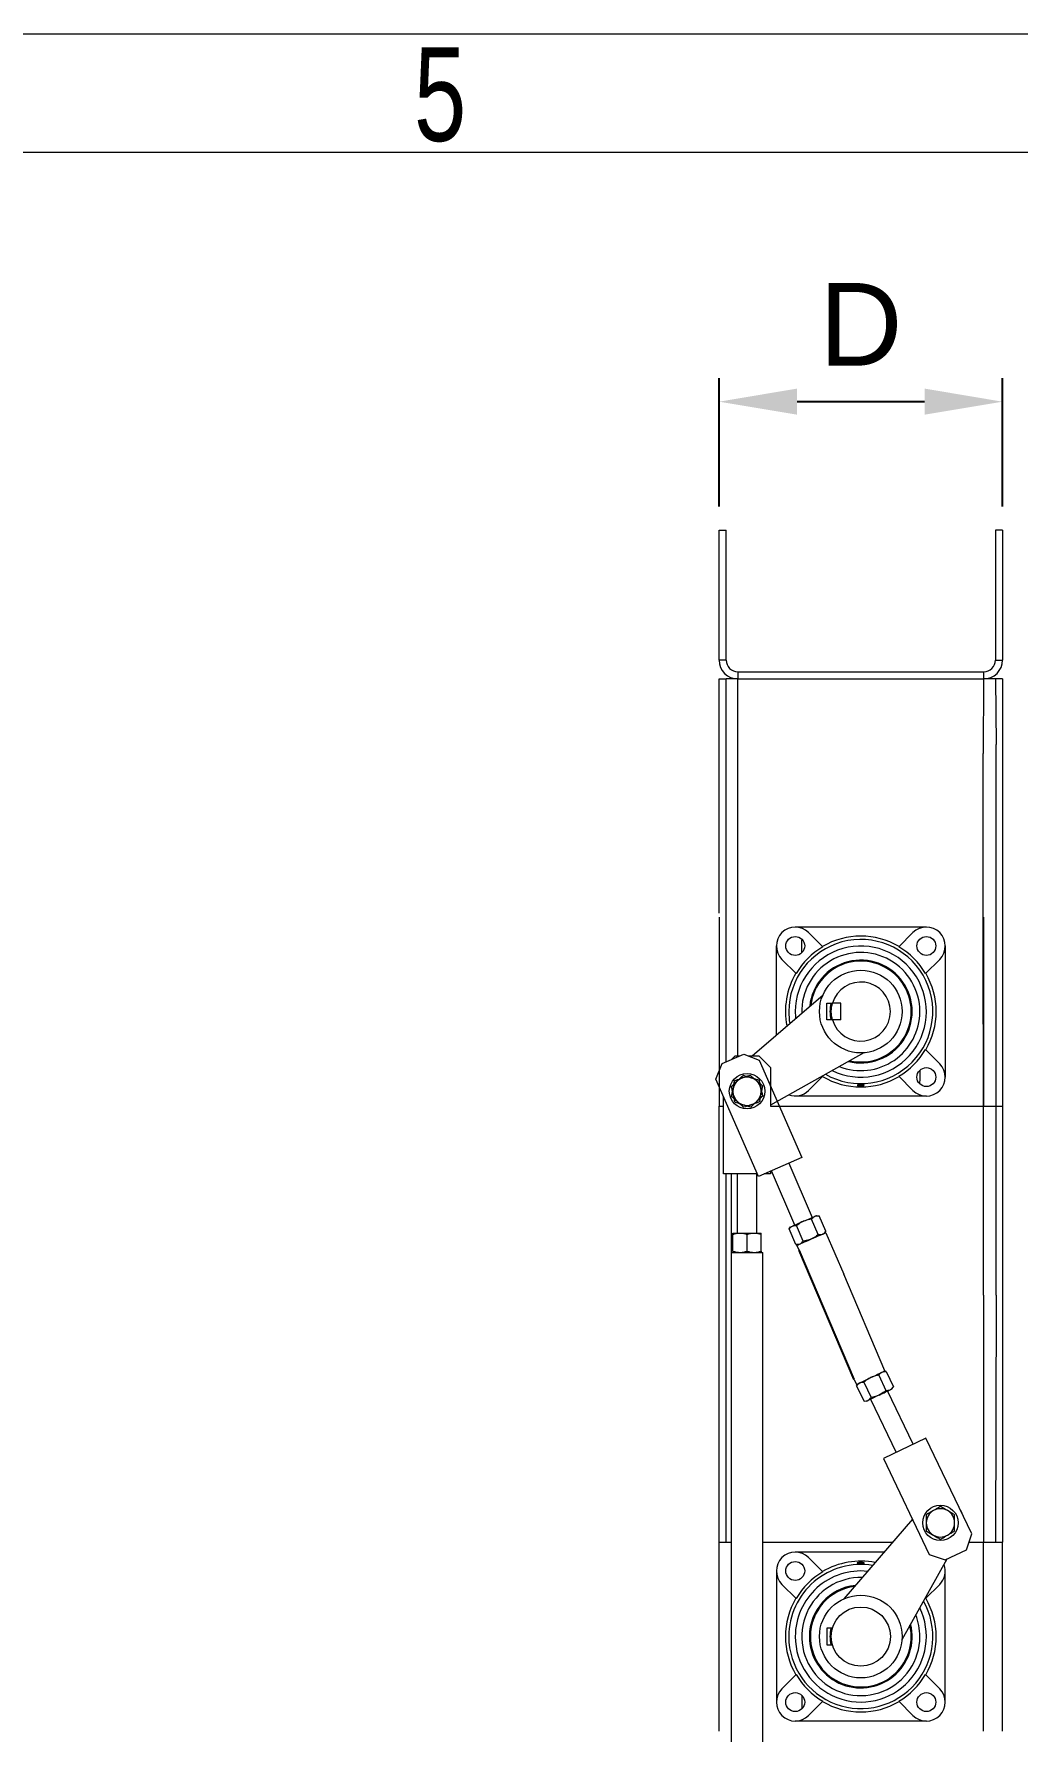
# Model space of a CAD drawing. Header units: millimetres. Extents: x 953 to 17674, y 376 to 6295.
# Drawn here: x 4108 to 4941, y 4858 to 6295 of the extents above; entities that cross this region are included whole.
import ezdxf

# ---------------------------------------------------------------- set-up
doc = ezdxf.new("R2010")
doc.units = ezdxf.units.MM
doc.styles.add('SLDTEXTSTYLE0', font='TXT', dxfattribs={"width": 0.75})
doc.styles.get("Standard").update_dxf_attribs({"font": 'arial.ttf'})
doc.dimstyles.new('Copy of ISO-25', dxfattribs={"dimscale": 20, "dimtxt": 3.5, "dimasz": 3.302, "dimexe": 1, "dimexo": 1, "dimgap": 1.524, "dimtad": 1, "dimtih": 1, "dimtoh": 1, "dimlfac": 20, "dimzin": 0, "dimtxsty": 'Standard', "dimcen": 2.5, "dimazin": 0, "dimtfac": 1, "dimtmove": 0, "dimatfit": 3, "dimfxl": 1, "dimtzin": 0, "dimarcsym": 0})

# ---------------------------------------------------------------- blocks, each defined once
blk = doc.blocks.new('*D7')
at = {"color": 0, "lineweight": -2, "transparency": 16777216}
for p, q in [((4688.3, 5894.9), (4688.3, 6003.6)), ((4928.3, 5894.9), (4928.3, 6003.6)), ((4862.3, 5983.6), (4754.3, 5983.6))]:
    blk.add_line(p, q, dxfattribs=at)
at = {"color": 0, "transparency": 16777216}
for points in [[(4754.3, 5994.7), (4754.3, 5972.6), (4688.3, 5983.6)], [(4862.3, 5994.7), (4862.3, 5972.6), (4928.3, 5983.6)]]:
    blk.add_solid(points, dxfattribs=at)
at = {"layer": 'Defpoints', "color": 0, "transparency": 16777216}
for p in [(4688.3, 5983.6), (4688.3, 5874.9), (4928.3, 5874.9)]:
    blk.add_point(p, dxfattribs=at)
at = {"color": 0, "transparency": 16777216, "insert": (4808.3, 6049.1), "char_height": 70, "attachment_point": 5}
blk.add_mtext('D', dxfattribs=at)

msp = doc.modelspace()

# ---------------------------------------------------------------- linework, layer by layer
at = {"linetype": 'Continuous', "lineweight": 20}
for p, q in [((952.90534, 6294.86983), (8952.90502, 6294.86983)), ((1052.90534, 6194.86983), (8852.90503, 6194.86983)), ((4688.30509, 5874.92164), (4694.30507, 5874.92164)), ((4688.30509, 5764.92163), (4688.30509, 5874.92164)), ((4694.30507, 5764.92163), (4694.30507, 5874.92164)), ((4928.30509, 5874.92164), (4922.30508, 5874.92164)), ((4922.30508, 5874.92164), (4922.30508, 5764.92163)), ((4928.30509, 5874.92164), (4928.30509, 5764.92163)), ((4694.30507, 5764.92163), (4688.30509, 5764.92163)), ((4922.30508, 5764.92163), (4928.30509, 5764.92163)), ((4688.30509, 5550.77145), (4688.30509, 5748.92172)), ((4688.30509, 5748.92172), (4694.30507, 5748.92172)), ((4694.30507, 5424.99699), (4694.30507, 5748.92172)), ((4704.30512, 5748.92172), (4694.30507, 5748.92172)), ((4704.30512, 5754.92164), (4704.30512, 5748.92172)), ((4704.30512, 5754.92164), (4796.35871, 5754.92164)), ((4704.30512, 5754.92164), (4912.30509, 5754.92164)), ((4704.30512, 5748.92172), (4792.21595, 5748.92172)), ((4704.30512, 5748.92172), (4912.30509, 5748.92172)), ((4704.30512, 5547.42167), (4704.30512, 5748.92172)), ((4912.30509, 5748.92172), (4912.0051, 5685.75057)), ((4912.30509, 5754.92164), (4912.30509, 5748.92172)), ((4922.30508, 5748.92172), (4912.30509, 5748.92172)), ((4928.30509, 5748.92172), (4922.30508, 5748.92172)), ((4922.30508, 5748.92172), (4923.00511, 5693.35064)), ((4928.30509, 5748.92172), (4928.30509, 5547.42167)), ((4923.00511, 5227.35058), (4923.00511, 5693.35064)), ((4912.30509, 5227.35058), (4912.0051, 5685.75057)), ((4688.30509, 5547.42167), (4688.30509, 5387.42168)), ((4704.30512, 5429.96908), (4704.30512, 5547.42167)), ((4912.30509, 5547.42167), (4912.30509, 5387.42168)), ((4928.30509, 5547.42167), (4928.30509, 5387.42168)), ((4863.80509, 5538.92169), (4752.80512, 5538.92169)), ((4764.1188, 5534.23539), (4776.15965, 5522.19454)), ((4840.45056, 5522.19454), (4852.49138, 5534.23539)), ((4736.80509, 5447.68436), (4736.80509, 5522.92169)), ((4758.30508, 5517.1122), (4758.30508, 5525.13865)), ((4879.80509, 5522.92169), (4879.80509, 5411.92169)), ((4753.53224, 5499.56713), (4741.49139, 5511.60798)), ((4863.07797, 5499.56713), (4875.1188, 5511.60798)), ((4716.19375, 5429.96908), (4776.33036, 5481.65596)), ((4779.50508, 5460.42169), (4779.50508, 5474.42169)), ((4779.50508, 5474.42169), (4784.3051, 5474.42169)), ((4791.30507, 5474.42169), (4784.3051, 5474.42169)), ((4791.30507, 5460.42169), (4791.30507, 5474.42169)), ((4784.3051, 5460.42169), (4779.50508, 5460.42169)), ((4791.30507, 5460.42169), (4784.3051, 5460.42169)), ((4690.82884, 5423.48356), (4709.16636, 5431.46704)), ((4699.07916, 5427.07545), (4701.97279, 5429.96908)), ((4701.97279, 5429.96908), (4705.72564, 5429.96908)), ((4709.16636, 5431.46704), (4722.32678, 5426.29013)), ((4712.97438, 5429.96908), (4721.97283, 5429.96908)), ((4721.97283, 5429.96908), (4731.97282, 5419.96909)), ((4810.74489, 5432.50684), (4731.97282, 5388.26359)), ((4863.07797, 5435.27622), (4875.1188, 5423.23537)), ((4685.65184, 5410.3231), (4690.82884, 5423.48356)), ((4722.32678, 5426.29013), (4758.25256, 5343.77133)), ((4731.97282, 5419.96909), (4731.97282, 5387.42168)), ((4858.3051, 5417.73118), (4858.3051, 5409.7047)), ((4721.57754, 5327.80439), (4685.65184, 5410.3231)), ((4764.1188, 5400.60795), (4776.15965, 5412.64881)), ((4776.15965, 5412.64881), (4775.78432, 5412.87084)), ((4852.49138, 5400.60795), (4840.45056, 5412.64881)), ((4688.30509, 5018.42177), (4688.30509, 5387.42171)), ((4688.30509, 5387.42168), (4691.9728, 5387.42168)), ((4691.9728, 5329.96912), (4691.9728, 5395.80431)), ((4731.97282, 5387.42168), (4912.30509, 5387.42168)), ((4863.80509, 5395.92166), (4752.80512, 5395.92166)), ((4912.30509, 5387.42168), (4928.30509, 5387.42168)), ((4928.30509, 5387.42171), (4928.30509, 5018.42177)), ((4758.25256, 5343.77133), (4721.57754, 5327.80439)), ((4720.63509, 5329.96912), (4691.9728, 5329.96912)), ((4694.30507, 5018.42177), (4694.30507, 5329.96912)), ((4698.62283, 5329.96912), (4698.62283, 4613.27429)), ((4703.97283, 5279.96911), (4703.97283, 5329.96912)), ((4719.9728, 5329.96912), (4719.9728, 5279.96911)), ((4731.97282, 5329.96912), (4726.54979, 5329.96912)), ((4731.97282, 5332.33011), (4731.97282, 5329.96912)), ((4752.53877, 5286.75074), (4732.58003, 5332.59449)), ((4747.25007, 5338.98123), (4767.20883, 5293.13749)), ((4759.6401, 5273.12455), (4753.94935, 5286.19583)), ((4772.3447, 5278.65569), (4766.65395, 5291.72698)), ((4770.87629, 5294.73422), (4773.00623, 5294.49254)), ((4778.69698, 5281.42125), (4773.00623, 5294.49254)), ((4699.97282, 5279.96911), (4705.9728, 5279.96911)), ((4699.97282, 5264.64088), (4699.97282, 5278.8973)), ((4705.9728, 5279.96911), (4717.97282, 5279.96911)), ((4711.97284, 5264.64088), (4711.97284, 5278.8973)), ((4717.97282, 5279.96911), (4723.97281, 5279.96911)), ((4723.97281, 5264.64088), (4723.97281, 5278.8973)), ((4747.59706, 5283.43027), (4748.8713, 5285.15401)), ((4753.28781, 5270.35899), (4747.59706, 5283.43027)), ((4778.69698, 5281.42125), (4777.42274, 5279.69751)), ((4778.66055, 5280.23636), (4793.9644, 5245.08453)), ((4698.62283, 5263.56913), (4725.32279, 5263.56913)), ((4725.32279, 4613.27429), (4725.32279, 5263.56913)), ((4755.41776, 5270.11731), (4753.28781, 5270.35899)), ((4756.0229, 5265.34535), (4754.18001, 5269.57835)), ((4828.77924, 5163.39382), (4793.9644, 5245.08453)), ((4912.30509, 5227.35058), (4912.30509, 5018.42177)), ((4923.00511, 5227.35058), (4922.30508, 5018.42177)), ((4823.45197, 5159.65101), (4829.61534, 5146.79581)), ((4829.69925, 5162.64623), (4827.56194, 5162.81014)), ((4829.69925, 5162.64623), (4835.86262, 5149.79104)), ((4802.7074, 5156.01383), (4804.70335, 5151.85081)), ((4805.9207, 5152.43438), (4804.7101, 5150.66533)), ((4804.7101, 5150.66533), (4810.87347, 5137.81014)), ((4810.95738, 5153.66056), (4817.12075, 5140.80536)), ((4852.66133, 5101.20681), (4831.04516, 5146.29274)), ((4834.65203, 5148.02199), (4835.86262, 5149.79104)), ((4810.87347, 5137.81014), (4813.01078, 5137.64623)), ((4816.61765, 5139.37548), (4838.23385, 5094.28956)), ((4863.48195, 5106.39469), (4827.41323, 5089.10168)), ((4902.39111, 5025.23995), (4863.48195, 5106.39469)), ((4827.41323, 5089.10168), (4866.32238, 5007.94706)), ((4852.0074, 5037.80447), (4794.07085, 4970.39652)), ((4688.30509, 4858.42175), (4688.30509, 5018.42177)), ((4688.30509, 5018.42177), (4698.62283, 5018.42177)), ((4725.32279, 5018.42177), (4835.3481, 5018.42177)), ((4897.69714, 5011.89964), (4902.39111, 5025.23995)), ((4899.99204, 5018.42177), (4912.30509, 5018.42177)), ((4912.30509, 4858.42175), (4912.30509, 5018.42177)), ((4912.30509, 5018.42177), (4928.30509, 5018.42177)), ((4928.30509, 4858.42175), (4928.30509, 5018.42177)), ((4828.04242, 5009.92167), (4752.80512, 5009.92167)), ((4764.1188, 5005.23543), (4776.15965, 4993.19458)), ((4843.21994, 4935.98187), (4881.49769, 5004.13288)), ((4866.32238, 5007.94706), (4879.66277, 5003.25314)), ((4879.66277, 5003.25314), (4897.69714, 5011.89964)), ((4736.80509, 4993.92175), (4736.80509, 4882.9217)), ((4879.80509, 4882.9217), (4879.80509, 4993.92175)), ((4741.49139, 4982.60796), (4753.53224, 4970.56722)), ((4863.07797, 4970.56722), (4862.85594, 4970.9425)), ((4863.07797, 4970.56722), (4875.1188, 4982.60796)), ((4784.3051, 4945.4217), (4779.50508, 4945.4217)), ((4779.50508, 4945.4217), (4779.50508, 4931.4217)), ((4779.50508, 4931.4217), (4784.3051, 4931.4217)), ((4834.15637, 4914.82699), (4834.1623, 4914.82282)), ((4753.53224, 4906.27629), (4741.49139, 4894.23543)), ((4863.07797, 4906.27629), (4875.1188, 4894.23543)), ((4758.30508, 4888.73118), (4758.30508, 4880.70476)), ((4764.1188, 4871.60802), (4776.15965, 4883.64887)), ((4840.45056, 4883.64887), (4852.49138, 4871.60802)), ((4863.80509, 4866.92173), (4752.80512, 4866.92173))]:
    msp.add_line(p, q, dxfattribs=at)
msp.add_line((4802.7074, 5156.01383), (4756.0229, 5265.34535))
at = {"linetype": 'Continuous', "lineweight": 20, "flags": 128}
for points in [[(4758.30508, 5525.13865), (4758.49146, 5527.49581), (4758.65842, 5528.37504)], [(4752.82294, 5467.42169), (4752.99836, 5463.01363), (4753.11823, 5461.70534)], [(4730.44278, 5407.83363), (4730.92986, 5406.59582), (4731.58388, 5404.34711)], [(4858.3051, 5409.7047), (4858.11875, 5407.34757), (4857.95179, 5406.46834)], [(4759.8738, 5289.94412), (4758.4377, 5289.31889), (4757.02616, 5288.70434), (4755.6633, 5288.11107), (4754.37255, 5287.54907), (4753.17588, 5287.02814), (4752.09386, 5286.55701), (4751.14489, 5286.14392), (4750.34535, 5285.79577)], [(4759.8738, 5289.94412), (4761.30992, 5290.56936), (4762.72145, 5291.18391), (4764.08431, 5291.77718), (4765.37504, 5292.33917), (4766.57173, 5292.86011), (4767.65373, 5293.33122), (4768.60263, 5293.74441), (4769.40224, 5294.09247)], [(4769.40224, 5294.09247), (4770.03883, 5294.36956), (4770.50139, 5294.57101), (4770.78215, 5294.69325), (4770.87629, 5294.73422)], [(4748.8713, 5285.15401), (4748.96544, 5285.19499), (4749.24622, 5285.31724), (4749.70879, 5285.51869), (4750.34535, 5285.79577)], [(4754.18001, 5269.57835), (4754.22181, 5269.59655), (4754.55458, 5269.74143), (4755.21097, 5270.0272), (4756.17312, 5270.44611), (4757.41482, 5270.98667), (4758.90209, 5271.63428), (4760.59455, 5272.37105), (4762.44582, 5273.17711), (4764.40561, 5274.03023), (4766.42025, 5274.90741), (4768.43495, 5275.78448), (4770.39468, 5276.63771), (4772.246, 5277.44366), (4773.93839, 5278.18052), (4775.42573, 5278.82804), (4776.66744, 5279.3686), (4777.62959, 5279.78751), (4778.286, 5280.0733), (4778.61874, 5280.21816), (4778.66055, 5280.23636)], [(4804.70335, 5151.85081), (4804.74446, 5151.87053), (4805.07173, 5152.02743), (4805.71727, 5152.33693), (4806.66353, 5152.79058), (4807.88468, 5153.37609), (4809.34744, 5154.0773), (4811.01188, 5154.87537), (4812.83261, 5155.74822), (4814.75992, 5156.67237), (4816.74132, 5157.62226), (4818.72267, 5158.57226), (4820.65002, 5159.49629), (4822.47071, 5160.36926), (4824.13516, 5161.16721), (4825.59791, 5161.86854), (4826.81906, 5162.45405), (4827.76532, 5162.9077), (4828.41089, 5163.2172), (4828.73813, 5163.3741), (4828.77924, 5163.39382)], [(4823.83141, 5142.83411), (4822.41904, 5142.15696), (4821.03083, 5141.49141), (4819.69055, 5140.84875), (4818.42109, 5140.24017), (4817.24425, 5139.67588), (4816.18008, 5139.16572), (4815.24683, 5138.71823), (4814.46047, 5138.34127)], [(4823.83141, 5142.83411), (4825.24379, 5143.51126), (4826.63201, 5144.17682), (4827.97228, 5144.81948), (4829.24172, 5145.42805), (4830.41859, 5145.99235), (4831.48273, 5146.5025), (4832.41599, 5146.94988), (4833.20234, 5147.32695)], [(4833.20234, 5147.32695), (4833.82837, 5147.62715), (4834.28334, 5147.84521), (4834.55945, 5147.97759), (4834.65203, 5148.02199)], [(4813.01078, 5137.64623), (4813.10336, 5137.69063), (4813.3795, 5137.82302), (4813.83447, 5138.04108), (4814.46047, 5138.34127)], [(4894.49219, 5041.71516), (4893.98834, 5042.94624), (4892.90619, 5045.02311)], [(4758.30508, 4880.70476), (4758.49146, 4878.34758), (4758.65842, 4877.46835)]]:
    msp.add_lwpolyline(points, dxfattribs=at)
at = {"linetype": 'Continuous', "lineweight": 20}
for centre, radius in [((4752.8051, 5522.92168), 8), ((4863.80509, 5522.92168), 8), ((4808.3051, 5467.42168), 35), ((4863.80509, 5411.92169), 8), ((4711.97282, 5399.9691), 15), ((4711.97282, 5399.9691), 15), ((4875.71026, 5034.6279), 15), ((4752.8051, 4993.92171), 8), ((4808.3051, 4938.42172), 35), ((4808.3051, 4938.42172), 25), ((4752.8051, 4882.92172), 8), ((4863.80509, 4882.92172), 8)]:
    msp.add_circle(centre, radius, dxfattribs=at)
for centre, radius, start, end in [((4704.3051, 5764.92168), 16, 180, 270), ((4704.3051, 5764.92168), 10, 180, 270), ((4912.30509, 5764.92168), 16, 270, 0), ((4912.30509, 5764.92168), 10, 270, 0), ((4752.8051, 5522.92168), 16, 45, 225), ((4808.3051, 5467.42168), 63.825, 59.51807835, 120.48192165), ((4863.80509, 5522.92168), 16, 315, 135), ((4808.3051, 5467.42168), 60.98467, 240.57059202, 180), ((4808.3051, 5467.42168), 55.48215, 244.08629882, 180), ((4808.3051, 5467.42168), 63.50903, 120.40809331, 149.59190669), ((4808.3051, 5467.42168), 50, 0, 181.42674296), ((4808.3051, 5467.42168), 63.50903, 30.40809331, 59.59190669), ((4808.3051, 5467.42168), 43.50575, 255.97197447, 174.02802553), ((4808.3051, 5467.42168), 42.70075, 257.12867341, 172.87132659), ((4808.3051, 5467.42168), 63.825, 149.51807835, 190.96431276), ((4808.3051, 5467.42168), 25, 196.26020471, 163.73979529), ((4808.3051, 5467.42168), 63.825, 329.51807835, 30.48192165), ((4808.3051, 5467.42168), 26.1, 164.44286118, 180), ((4808.3051, 5467.42168), 60.98467, 180, 189.42940798), ((4808.3051, 5467.42168), 26.1, 180, 195.55713882), ((4808.3051, 5467.42168), 50, 248.57325704, 0), ((4808.3051, 5467.42168), 63.50903, 300.40809331, 329.59190669), ((4863.80509, 5411.92169), 16, 225, 45), ((4711.97282, 5399.9691), 12, 132.95533308, 192.95533308), ((4711.97282, 5399.9691), 12, 169.20128163, 229.20128163), ((4711.97282, 5399.9691), 12, 109.20128163, 169.20128163), ((4711.97282, 5399.9691), 12, 72.95533308, 132.95533308), ((4711.97282, 5399.9691), 12, 49.20128163, 109.20128163), ((4711.97282, 5399.9691), 12, 12.95533308, 72.95533308), ((4711.97282, 5399.9691), 12, 349.20128163, 49.20128163), ((4711.97282, 5399.9691), 12, 312.95533308, 12.95533308), ((4808.3051, 5467.42168), 63.825, 239.51807835, 300.48192165), ((4808.30977, 5419.90289), 14.6731, 262.95887264, 276.62039792), ((4808.30509, 5425.71411), 21.08312, 265.77864606, 274.22135394), ((4711.97282, 5399.9691), 12, 192.95533308, 252.95533308), ((4711.97282, 5399.9691), 12, 229.20128163, 289.20128163), ((4711.97282, 5399.9691), 12, 252.95533308, 312.95533308), ((4711.97282, 5399.9691), 12, 289.20128163, 349.20128163), ((4752.8051, 5411.92169), 16, 249.98319995, 315), ((4875.71026, 5034.6279), 12, 119.94044404, 179.94044404), ((4875.71026, 5034.6279), 12, 59.94044404, 119.94044404), ((4875.71026, 5034.6279), 12, 359.94044404, 59.94044404), ((4875.71026, 5034.6279), 12, 179.94044404, 239.94044404), ((4875.71026, 5034.6279), 12, 299.94044404, 359.94044404), ((4875.71026, 5034.6279), 12, 239.94044404, 299.94044404), ((4752.8051, 4993.92171), 16, 45, 225), ((4808.3051, 4938.42172), 60.98467, 80.57059202, 180), ((4808.3051, 4938.42172), 63.825, 79.03568724, 120.48192165), ((4808.3099, 4985.97105), 14.6428, 83.36637711, 97.05630919), ((4808.30509, 4980.1218), 21.09063, 85.78015132, 94.21984868), ((4863.80509, 4993.92171), 16, 315, 20.01680005), ((4808.3051, 4938.42172), 55.48215, 84.08629882, 180), ((4808.3051, 4938.42172), 63.50903, 120.40809331, 149.59190669), ((4808.3051, 4938.42172), 50, 88.57325704, 0), ((4808.3051, 4938.42172), 63.825, 149.51807835, 210.48192165), ((4808.3051, 4938.42172), 43.50575, 95.97197447, 180), ((4808.3051, 4938.42172), 42.70075, 97.12867341, 180), ((4808.3051, 4938.42172), 63.825, 329.51807835, 30.48192165), ((4808.3051, 4938.42172), 60.98467, 180, 29.42940798), ((4808.3051, 4938.42172), 55.48215, 180, 25.91370118), ((4808.3051, 4938.42172), 50, 0, 21.42674296), ((4808.3051, 4938.42172), 43.50575, 180, 14.02802553), ((4808.3051, 4938.42172), 42.70075, 180, 12.87132659), ((4808.3051, 4938.42172), 26.1, 164.44286118, 180), ((4808.3051, 4938.42172), 26.1, 180, 195.55713882), ((4808.3051, 4938.42172), 63.50903, 210.40809331, 239.59190669), ((4808.3051, 4938.42172), 63.50903, 300.40809331, 329.59190669), ((4752.8051, 4882.92172), 16, 135, 315), ((4863.80509, 4882.92172), 16, 225, 45), ((4808.3051, 4938.42172), 63.825, 239.51807835, 300.48192165)]:
    msp.add_arc(centre, radius, start, end, dxfattribs=at)
for points, knots in [([(4784.3051, 5460.42169), (4784.2828, 5460.49597), (4784.23823, 5460.64447), (4783.93068, 5461.79808), (4783.58377, 5463.52128), (4783.32582, 5465.72127), (4783.27755, 5468.09509), (4783.44711, 5470.35219), (4783.7641, 5472.29602), (4784.10544, 5473.73099), (4784.28658, 5474.35803), (4784.30088, 5474.40719), (4784.3051, 5474.42169)], [0, 0, 0, 0, 0.1044709247, 0.2088428675, 0.3158196337, 0.4246644875, 0.5307517284, 0.6339168926, 0.738209099, 0.8460166875, 0.9545785234, 1, 1, 1, 1]), ([(4698.72501, 5404.03065), (4699.54851, 5404.79737), (4701.2106, 5406.34487), (4702.9288, 5407.94459), (4703.79571, 5408.75171)], [0, 0, 0, 0, 0.4954570416, 1, 1, 1, 1]), ([(4700.27827, 5397.27879), (4700.24146, 5397.43885), (4699.96271, 5398.65084), (4699.43695, 5400.93597), (4698.96377, 5402.9928), (4698.72501, 5404.03065)], [0, 0, 0, 0, 0.0700972324, 0.5307851965, 1, 1, 1, 1]), ([(4698.88724, 5395.41193), (4699.09805, 5396.51717), (4699.52354, 5398.74793), (4699.96341, 5401.05391), (4700.18534, 5402.21738)], [0, 0, 0, 0, 0.4954590914, 1, 1, 1, 1]), ([(4700.18534, 5402.21738), (4700.21609, 5402.37873), (4700.44891, 5403.6004), (4700.88847, 5405.90364), (4701.28387, 5407.97684), (4701.48338, 5409.02294)], [0, 0, 0, 0, 0.07010727893, 0.53079562259, 1, 1, 1, 1]), ([(4701.48338, 5409.02294), (4703.1399, 5409.59981), (4705.29785, 5410.35129), (4707.51171, 5411.12239), (4708.02613, 5411.30156)], [0, 0, 0, 0, 0.7676351053, 1, 1, 1, 1]), ([(4703.79571, 5408.75171), (4703.91591, 5408.86364), (4704.82605, 5409.71113), (4706.54223, 5411.30893), (4708.08691, 5412.74709), (4708.86634, 5413.47277)], [0, 0, 0, 0, 0.07010217398, 0.53078424252, 1, 1, 1, 1]), ([(4708.02613, 5411.30156), (4708.89273, 5411.60333), (4710.63898, 5412.2114), (4712.81898, 5412.97078), (4714.11788, 5413.42303), (4714.56896, 5413.58009)], [0, 0, 0, 0, 0.39137005306, 0.78863243119, 1, 1, 1, 1]), ([(4708.86634, 5413.47277), (4710.54339, 5412.95864), (4712.72808, 5412.28889), (4714.96942, 5411.60171), (4715.49022, 5411.44203)], [0, 0, 0, 0, 0.7676372578, 1, 1, 1, 1]), ([(4714.56896, 5413.58009), (4715.42072, 5412.84493), (4717.1399, 5411.36109), (4718.91703, 5409.82714), (4719.81369, 5409.05318)], [0, 0, 0, 0, 0.49544390607, 1, 1, 1, 1]), ([(4715.49022, 5411.44203), (4716.36755, 5411.17305), (4718.13544, 5410.63104), (4720.34247, 5409.95442), (4721.65745, 5409.55124), (4722.11411, 5409.41123)], [0, 0, 0, 0, 0.3913656336, 0.7886362027, 1, 1, 1, 1]), ([(4719.81369, 5409.05318), (4719.93801, 5408.94588), (4720.87947, 5408.13331), (4722.65449, 5406.60118), (4724.25224, 5405.22211), (4725.05842, 5404.52626)], [0, 0, 0, 0, 0.0700899251, 0.5307898058, 1, 1, 1, 1]), ([(4722.11411, 5409.41123), (4722.36636, 5408.31471), (4722.87549, 5406.10155), (4723.40181, 5403.8137), (4723.66736, 5402.65938)], [0, 0, 0, 0, 0.4954554644, 1, 1, 1, 1]), ([(4723.66736, 5402.65938), (4723.70417, 5402.49932), (4723.98292, 5401.28733), (4724.50867, 5399.00221), (4724.98185, 5396.9454), (4725.22061, 5395.90758)], [0, 0, 0, 0, 0.0700978063, 0.53078954197, 1, 1, 1, 1]), ([(4725.05842, 5404.52626), (4724.84761, 5403.42101), (4724.42213, 5401.19025), (4723.98224, 5398.88426), (4723.7603, 5397.72079)], [0, 0, 0, 0, 0.4954574315, 1, 1, 1, 1]), ([(4806.76145, 5405.3591), (4806.65208, 5405.35213), (4806.272, 5405.32792), (4805.74819, 5405.26577), (4805.36851, 5405.15886), (4805.31948, 5405.02488), (4805.61983, 5404.8801), (4806.14738, 5404.76163), (4806.5898, 5404.708), (4806.75316, 5404.68819)], [0, 0, 0, 0, 0.0653949079, 0.2272488513, 0.392759137, 0.5614401721, 0.7315624138, 0.9008796136, 1, 1, 1, 1]), ([(4806.75316, 5404.68819), (4806.84055, 5404.67974), (4807.2208, 5404.64298), (4807.9806, 5404.60643), (4808.98821, 5404.61498), (4809.57476, 5404.66441), (4809.85702, 5404.68819)], [0, 0, 0, 0, 0.0925537945, 0.4027156778, 0.7125858972, 1, 1, 1, 1]), ([(4809.84873, 5405.3591), (4809.66775, 5405.3674), (4809.18788, 5405.38939), (4808.30363, 5405.40022), (4807.42035, 5405.38934), (4806.94166, 5405.36737), (4806.76145, 5405.3591)], [0, 0, 0, 0, 0.1887860073, 0.5005443134, 0.8119762374, 1, 1, 1, 1]), ([(4809.85702, 5404.68819), (4810.06372, 5404.71406), (4810.53691, 5404.77326), (4811.04536, 5404.89913), (4811.30225, 5405.04115), (4811.21465, 5405.17338), (4810.78576, 5405.27946), (4810.2529, 5405.33447), (4809.90824, 5405.35547), (4809.84873, 5405.3591)], [0, 0, 0, 0, 0.1266093305, 0.2898310118, 0.4566840457, 0.6261552146, 0.7962763413, 0.9648256504, 1, 1, 1, 1]), ([(4704.13195, 5390.88499), (4704.00764, 5390.99229), (4703.06623, 5391.80492), (4701.29116, 5393.33699), (4699.69342, 5394.71607), (4698.88724, 5395.41193)], [0, 0, 0, 0, 0.0700894071, 0.5307895444, 1, 1, 1, 1]), ([(4701.83152, 5390.52693), (4701.57927, 5391.62347), (4701.07015, 5393.83663), (4700.54382, 5396.12448), (4700.27827, 5397.27879)], [0, 0, 0, 0, 0.49546374991, 1, 1, 1, 1]), ([(4708.4554, 5388.49619), (4707.9346, 5388.65587), (4705.69326, 5389.34305), (4703.50857, 5390.01281), (4701.83152, 5390.52693)], [0, 0, 0, 0, 0.2323627422, 1, 1, 1, 1]), ([(4709.37668, 5386.35807), (4708.52491, 5387.09328), (4706.80575, 5388.57716), (4705.0286, 5390.11107), (4704.13195, 5390.88499)], [0, 0, 0, 0, 0.49545992807, 1, 1, 1, 1]), ([(4715.07929, 5386.46539), (4714.62263, 5386.60541), (4713.31966, 5387.0049), (4711.11312, 5387.68135), (4709.3452, 5388.22338), (4708.4554, 5388.49619)], [0, 0, 0, 0, 0.21136422638, 0.60307604257, 1, 1, 1, 1]), ([(4715.91943, 5388.6367), (4715.40501, 5388.45752), (4713.19115, 5387.68643), (4711.0332, 5386.93494), (4709.37668, 5386.35807)], [0, 0, 0, 0, 0.2323648947, 1, 1, 1, 1]), ([(4720.14998, 5391.18646), (4720.02977, 5391.07455), (4719.11954, 5390.22715), (4717.4034, 5388.62929), (4715.85872, 5387.19109), (4715.07929, 5386.46539)], [0, 0, 0, 0, 0.0700965471, 0.53078228519, 1, 1, 1, 1]), ([(4722.46228, 5390.91525), (4722.0112, 5390.75819), (4720.72414, 5390.31005), (4718.5446, 5389.55088), (4716.79833, 5388.94276), (4715.91943, 5388.6367)], [0, 0, 0, 0, 0.2113672121, 0.6030802211, 1, 1, 1, 1]), ([(4725.22061, 5395.90758), (4724.39712, 5395.14084), (4722.73506, 5393.59331), (4721.01687, 5391.99358), (4720.14998, 5391.18646)], [0, 0, 0, 0, 0.4954629032, 1, 1, 1, 1]), ([(4723.7603, 5397.72079), (4723.72952, 5397.55946), (4723.49646, 5396.33788), (4723.05717, 5394.03459), (4722.66179, 5391.96137), (4722.46228, 5390.91525)], [0, 0, 0, 0, 0.0700971968, 0.5307838603, 1, 1, 1, 1]), ([(4750.34535, 5285.79577), (4750.42115, 5285.82739), (4750.99506, 5286.06682), (4752.16354, 5286.31995), (4753.35047, 5286.23746), (4753.94935, 5286.19583)], [0, 0, 0, 0, 0.07010300584, 0.53080898002, 1, 1, 1, 1]), ([(4759.8738, 5289.94412), (4759.30255, 5289.67806), (4757.17606, 5288.68765), (4755.31238, 5287.24843), (4753.94935, 5286.19583)], [0, 0, 0, 0, 0.2686309566, 1, 1, 1, 1]), ([(4766.65395, 5291.72698), (4766.05608, 5291.64313), (4763.73472, 5291.3176), (4761.51892, 5290.52935), (4759.8738, 5289.94412)], [0, 0, 0, 0, 0.2575497073, 1, 1, 1, 1]), ([(4766.65395, 5291.72698), (4767.05019, 5292.2262), (4767.84998, 5293.23385), (4768.88169, 5293.80453), (4769.40224, 5294.09247)], [0, 0, 0, 0, 0.4954418359, 1, 1, 1, 1]), ([(4769.40224, 5294.09247), (4769.47804, 5294.12409), (4770.05217, 5294.36362), (4771.22034, 5294.61662), (4772.40733, 5294.53415), (4773.00623, 5294.49254)], [0, 0, 0, 0, 0.0700756952, 0.5307952001, 1, 1, 1, 1]), ([(4699.97282, 5278.8973), (4700.94724, 5279.19686), (4702.91393, 5279.80145), (4704.94703, 5279.91289), (4705.9728, 5279.96911)], [0, 0, 0, 0, 0.49546568754, 1, 1, 1, 1]), ([(4699.97282, 5278.8973), (4699.97282, 5279.05909), (4699.97282, 5279.68728), (4699.97282, 5279.84903), (4699.97282, 5279.96911)], [0, 0, 0, 0, 0.2575464652, 1, 1, 1, 1]), ([(4705.9728, 5279.96911), (4706.11505, 5279.96783), (4707.1922, 5279.95813), (4709.22264, 5279.72408), (4711.05053, 5279.17457), (4711.97284, 5278.8973)], [0, 0, 0, 0, 0.07009836384, 0.53078851489, 1, 1, 1, 1]), ([(4711.97284, 5278.8973), (4712.94725, 5279.19686), (4714.91398, 5279.80147), (4716.94704, 5279.91289), (4717.97282, 5279.96911)], [0, 0, 0, 0, 0.4954501076, 1, 1, 1, 1]), ([(4717.97282, 5279.96911), (4718.11506, 5279.96783), (4719.19216, 5279.95813), (4721.22272, 5279.72408), (4723.05053, 5279.17457), (4723.97281, 5278.8973)], [0, 0, 0, 0, 0.0700903668, 0.5307835273, 1, 1, 1, 1]), ([(4723.97281, 5278.8973), (4723.97281, 5279.05909), (4723.97281, 5279.68728), (4723.97281, 5279.84903), (4723.97281, 5279.96911)], [0, 0, 0, 0, 0.2575464652, 1, 1, 1, 1]), ([(4747.59706, 5283.43027), (4747.9933, 5283.9295), (4748.79305, 5284.9371), (4749.8248, 5285.50782), (4750.34535, 5285.79577)], [0, 0, 0, 0, 0.49545634103, 1, 1, 1, 1]), ([(4756.89181, 5270.75906), (4756.9666, 5270.79299), (4757.53295, 5271.04988), (4758.51433, 5271.73269), (4759.26257, 5272.65778), (4759.6401, 5273.12455)], [0, 0, 0, 0, 0.0701040179, 0.5308082659, 1, 1, 1, 1]), ([(4766.42025, 5274.90741), (4765.8363, 5274.67051), (4763.66253, 5273.78864), (4761.33926, 5273.40508), (4759.6401, 5273.12455)], [0, 0, 0, 0, 0.2686331904, 1, 1, 1, 1]), ([(4772.3447, 5278.65569), (4771.876, 5278.27516), (4770.05619, 5276.79768), (4767.96951, 5275.71284), (4766.42025, 5274.90741)], [0, 0, 0, 0, 0.257551387, 1, 1, 1, 1]), ([(4772.3447, 5278.65569), (4772.98009, 5278.6056), (4774.26258, 5278.50448), (4775.38325, 5278.87089), (4775.94869, 5279.05576)], [0, 0, 0, 0, 0.4954404211, 1, 1, 1, 1]), ([(4775.94869, 5279.05576), (4776.02349, 5279.08969), (4776.59006, 5279.34669), (4777.57114, 5280.02936), (4778.31943, 5280.95448), (4778.69698, 5281.42125)], [0, 0, 0, 0, 0.07007670776, 0.53079448617, 1, 1, 1, 1]), ([(4699.97282, 5264.64088), (4700.94724, 5264.34132), (4702.91393, 5263.73672), (4704.94703, 5263.62533), (4705.9728, 5263.56913)], [0, 0, 0, 0, 0.4954660361, 1, 1, 1, 1]), ([(4699.97282, 5264.64088), (4699.97282, 5264.4791), (4699.97282, 5263.8509), (4699.97282, 5263.68919), (4699.97282, 5263.56913)], [0, 0, 0, 0, 0.257546724, 1, 1, 1, 1]), ([(4705.9728, 5263.56913), (4706.11505, 5263.57039), (4707.1922, 5263.57993), (4709.22263, 5263.81425), (4711.05052, 5264.36366), (4711.97284, 5264.64088)], [0, 0, 0, 0, 0.070098347, 0.5307898791, 1, 1, 1, 1]), ([(4711.97284, 5264.64088), (4712.94725, 5264.34132), (4714.91397, 5263.7367), (4716.94704, 5263.62533), (4717.97282, 5263.56913)], [0, 0, 0, 0, 0.49545045613, 1, 1, 1, 1]), ([(4717.97282, 5263.56913), (4718.11506, 5263.57039), (4719.19217, 5263.57993), (4721.22271, 5263.81425), (4723.05052, 5264.36366), (4723.97281, 5264.64088)], [0, 0, 0, 0, 0.07009035, 0.5307848914, 1, 1, 1, 1]), ([(4723.97281, 5264.64088), (4723.97281, 5264.4791), (4723.97281, 5263.8509), (4723.97281, 5263.68919), (4723.97281, 5263.56913)], [0, 0, 0, 0, 0.257546724, 1, 1, 1, 1]), ([(4753.28781, 5270.35899), (4753.92321, 5270.3089), (4755.20566, 5270.2078), (4756.32637, 5270.5742), (4756.89181, 5270.75906)], [0, 0, 0, 0, 0.49545670925, 1, 1, 1, 1]), ([(4816.74132, 5157.62226), (4816.18013, 5157.33558), (4814.09109, 5156.2684), (4812.28113, 5154.76217), (4810.95738, 5153.66056)], [0, 0, 0, 0, 0.2686331904, 1, 1, 1, 1]), ([(4823.45197, 5159.65101), (4822.85755, 5159.54546), (4820.54958, 5159.13563), (4818.364, 5158.2671), (4816.74132, 5157.62226)], [0, 0, 0, 0, 0.257551387, 1, 1, 1, 1]), ([(4823.45197, 5159.65101), (4823.82975, 5160.16435), (4824.59227, 5161.20048), (4825.60252, 5161.80838), (4826.11225, 5162.11509)], [0, 0, 0, 0, 0.4954404211, 1, 1, 1, 1]), ([(4826.11225, 5162.11509), (4826.18685, 5162.14947), (4826.75187, 5162.40986), (4827.91, 5162.70528), (4829.09922, 5162.66603), (4829.69925, 5162.64623)], [0, 0, 0, 0, 0.07007670776, 0.53079448617, 1, 1, 1, 1]), ([(4804.7101, 5150.66533), (4805.08789, 5151.17867), (4805.85039, 5152.21477), (4806.86066, 5152.8227), (4807.37038, 5153.12942)], [0, 0, 0, 0, 0.49545670925, 1, 1, 1, 1]), ([(4807.37038, 5153.12942), (4807.44497, 5153.1638), (4808.00977, 5153.42408), (4809.16821, 5153.71964), (4810.35737, 5153.68037), (4810.95738, 5153.66056)], [0, 0, 0, 0, 0.0701040179, 0.5308082659, 1, 1, 1, 1]), ([(4823.83141, 5142.83411), (4823.25648, 5142.57611), (4821.11627, 5141.6157), (4818.80855, 5141.14767), (4817.12075, 5140.80536)], [0, 0, 0, 0, 0.2686309566, 1, 1, 1, 1]), ([(4829.61534, 5146.79581), (4829.16081, 5146.39848), (4827.39599, 5144.85572), (4825.35026, 5143.69551), (4823.83141, 5142.83411)], [0, 0, 0, 0, 0.2575497073, 1, 1, 1, 1]), ([(4829.61534, 5146.79581), (4830.25215, 5146.76892), (4831.53747, 5146.71463), (4832.64402, 5147.12161), (4833.20234, 5147.32695)], [0, 0, 0, 0, 0.4954418359, 1, 1, 1, 1]), ([(4833.20234, 5147.32695), (4833.27584, 5147.36359), (4833.8326, 5147.64113), (4834.78816, 5148.35914), (4835.5023, 5149.31084), (4835.86262, 5149.79104)], [0, 0, 0, 0, 0.0700756952, 0.5307952001, 1, 1, 1, 1]), ([(4810.87347, 5137.81014), (4811.51027, 5137.78324), (4812.79554, 5137.72895), (4813.90214, 5138.13593), (4814.46047, 5138.34127)], [0, 0, 0, 0, 0.49545634103, 1, 1, 1, 1]), ([(4814.46047, 5138.34127), (4814.53397, 5138.37791), (4815.09051, 5138.65534), (4816.04636, 5139.3735), (4816.76045, 5140.32518), (4817.12075, 5140.80536)], [0, 0, 0, 0, 0.07010300584, 0.53080898002, 1, 1, 1, 1]), ([(4869.72106, 5045.02639), (4869.24901, 5044.75453), (4867.21753, 5043.58456), (4865.23745, 5042.44405), (4863.71747, 5041.56856)], [0, 0, 0, 0, 0.2323648947, 1, 1, 1, 1]), ([(4875.72467, 5048.48433), (4875.31078, 5048.24591), (4874.12986, 5047.56564), (4872.12984, 5046.41383), (4870.52751, 5045.4909), (4869.72106, 5045.02639)], [0, 0, 0, 0, 0.2113672121, 0.6030802211, 1, 1, 1, 1]), ([(4881.72105, 5045.01395), (4881.5789, 5045.09621), (4880.50251, 5045.71908), (4878.47309, 5046.89362), (4876.64639, 5047.95086), (4875.72467, 5048.48433)], [0, 0, 0, 0, 0.0700971968, 0.5307838603, 1, 1, 1, 1]), ([(4887.71745, 5041.54368), (4886.74361, 5042.10728), (4884.77807, 5043.24482), (4882.74621, 5044.42068), (4881.72105, 5045.01395)], [0, 0, 0, 0, 0.4954574315, 1, 1, 1, 1]), ([(4863.71026, 5034.64035), (4863.71009, 5034.47613), (4863.70885, 5033.2325), (4863.70636, 5030.8877), (4863.70418, 5028.7771), (4863.70308, 5027.71214)], [0, 0, 0, 0, 0.0700894071, 0.5307895444, 1, 1, 1, 1]), ([(4863.70308, 5027.71214), (4864.67692, 5027.14854), (4866.64245, 5026.01101), (4868.6743, 5024.83514), (4869.69945, 5024.24187)], [0, 0, 0, 0, 0.4954590914, 1, 1, 1, 1]), ([(4863.71747, 5041.56856), (4863.7163, 5040.44338), (4863.71395, 5038.17238), (4863.7115, 5035.8248), (4863.71026, 5034.64035)], [0, 0, 0, 0, 0.49545992807, 1, 1, 1, 1]), ([(4881.69946, 5024.22931), (4882.49461, 5024.68734), (4884.0969, 5025.61028), (4886.09737, 5026.76231), (4887.28915, 5027.44884), (4887.70304, 5027.68726)], [0, 0, 0, 0, 0.39137005306, 0.78863243119, 1, 1, 1, 1]), ([(4887.70304, 5027.68726), (4887.70422, 5028.8124), (4887.70662, 5031.08339), (4887.70903, 5033.43098), (4887.71024, 5034.61547)], [0, 0, 0, 0, 0.49544390607, 1, 1, 1, 1]), ([(4887.71024, 5034.61547), (4887.71042, 5034.77969), (4887.71175, 5036.02332), (4887.71414, 5038.36813), (4887.71634, 5040.47872), (4887.71745, 5041.54368)], [0, 0, 0, 0, 0.0700899251, 0.5307898058, 1, 1, 1, 1]), ([(4869.69945, 5024.24187), (4869.8416, 5024.15957), (4870.91789, 5023.53646), (4872.94746, 5022.36215), (4874.77415, 5021.30494), (4875.69586, 5020.77149)], [0, 0, 0, 0, 0.07010727893, 0.53079562259, 1, 1, 1, 1]), ([(4875.69586, 5020.77149), (4877.21584, 5021.64698), (4879.19593, 5022.78749), (4881.22741, 5023.95746), (4881.69946, 5024.22931)], [0, 0, 0, 0, 0.7676351053, 1, 1, 1, 1]), ([(4806.76145, 5000.48434), (4806.65208, 5000.49129), (4806.272, 5000.51542), (4805.74819, 5000.57764), (4805.36851, 5000.6845), (4805.31948, 5000.81861), (4805.61984, 5000.96324), (4806.14737, 5001.08183), (4806.5898, 5001.13545), (4806.75316, 5001.15525)], [0, 0, 0, 0, 0.0653943299, 0.2272481734, 0.392758357, 0.5614405457, 0.7315613344, 0.9008796748, 1, 1, 1, 1]), ([(4806.75316, 5001.15525), (4806.84055, 5001.16368), (4807.2208, 5001.20036), (4807.9806, 5001.23688), (4808.98821, 5001.22841), (4809.57476, 5001.17902), (4809.85702, 5001.15525)], [0, 0, 0, 0, 0.0925526504, 0.4027148317, 0.7125860162, 1, 1, 1, 1]), ([(4809.84873, 5000.48434), (4809.66775, 5000.47602), (4809.18789, 5000.45395), (4808.30363, 5000.44325), (4807.42035, 5000.4541), (4806.94166, 5000.47607), (4806.76145, 5000.48434)], [0, 0, 0, 0, 0.1887866141, 0.5005445268, 0.8119763177, 1, 1, 1, 1]), ([(4809.85702, 5001.15525), (4810.06372, 5001.1294), (4810.53691, 5001.07021), (4811.04536, 5000.94413), (4811.30225, 5000.80227), (4811.21465, 5000.66999), (4810.78575, 5000.56397), (4810.25291, 5000.50883), (4809.90824, 5000.48795), (4809.84873, 5000.48434)], [0, 0, 0, 0, 0.1266092429, 0.2898333595, 0.4566849305, 0.6261559822, 0.7962769912, 0.9648261836, 1, 1, 1, 1])]:
    msp.add_open_spline(points, degree=3, knots=knots, dxfattribs=at)

# ---------------------------------------------------------------- texts
at = {"linetype": 'Continuous', "lineweight": 20, "insert": (4452.10594, 6283.63999), "char_height": 79.375, "attachment_point": 2, "style": 'SLDTEXTSTYLE0'}
msp.add_mtext('5', dxfattribs=at)

# ---------------------------------------------------------------- dimensions: what is measured, and where the dimension line sits
dim = msp.add_linear_dim(base=(4688.30509, 5983.64338), p1=(4928.30509, 5874.92164), p2=(4688.30509, 5874.92164), text='D', dimstyle='Copy of ISO-25')
dim.commit()
dim.dimension.update_dxf_attribs({"geometry": '*D7', "text_midpoint": (4808.30509, 6049.12338)})

doc.saveas('drawing.dxf')
